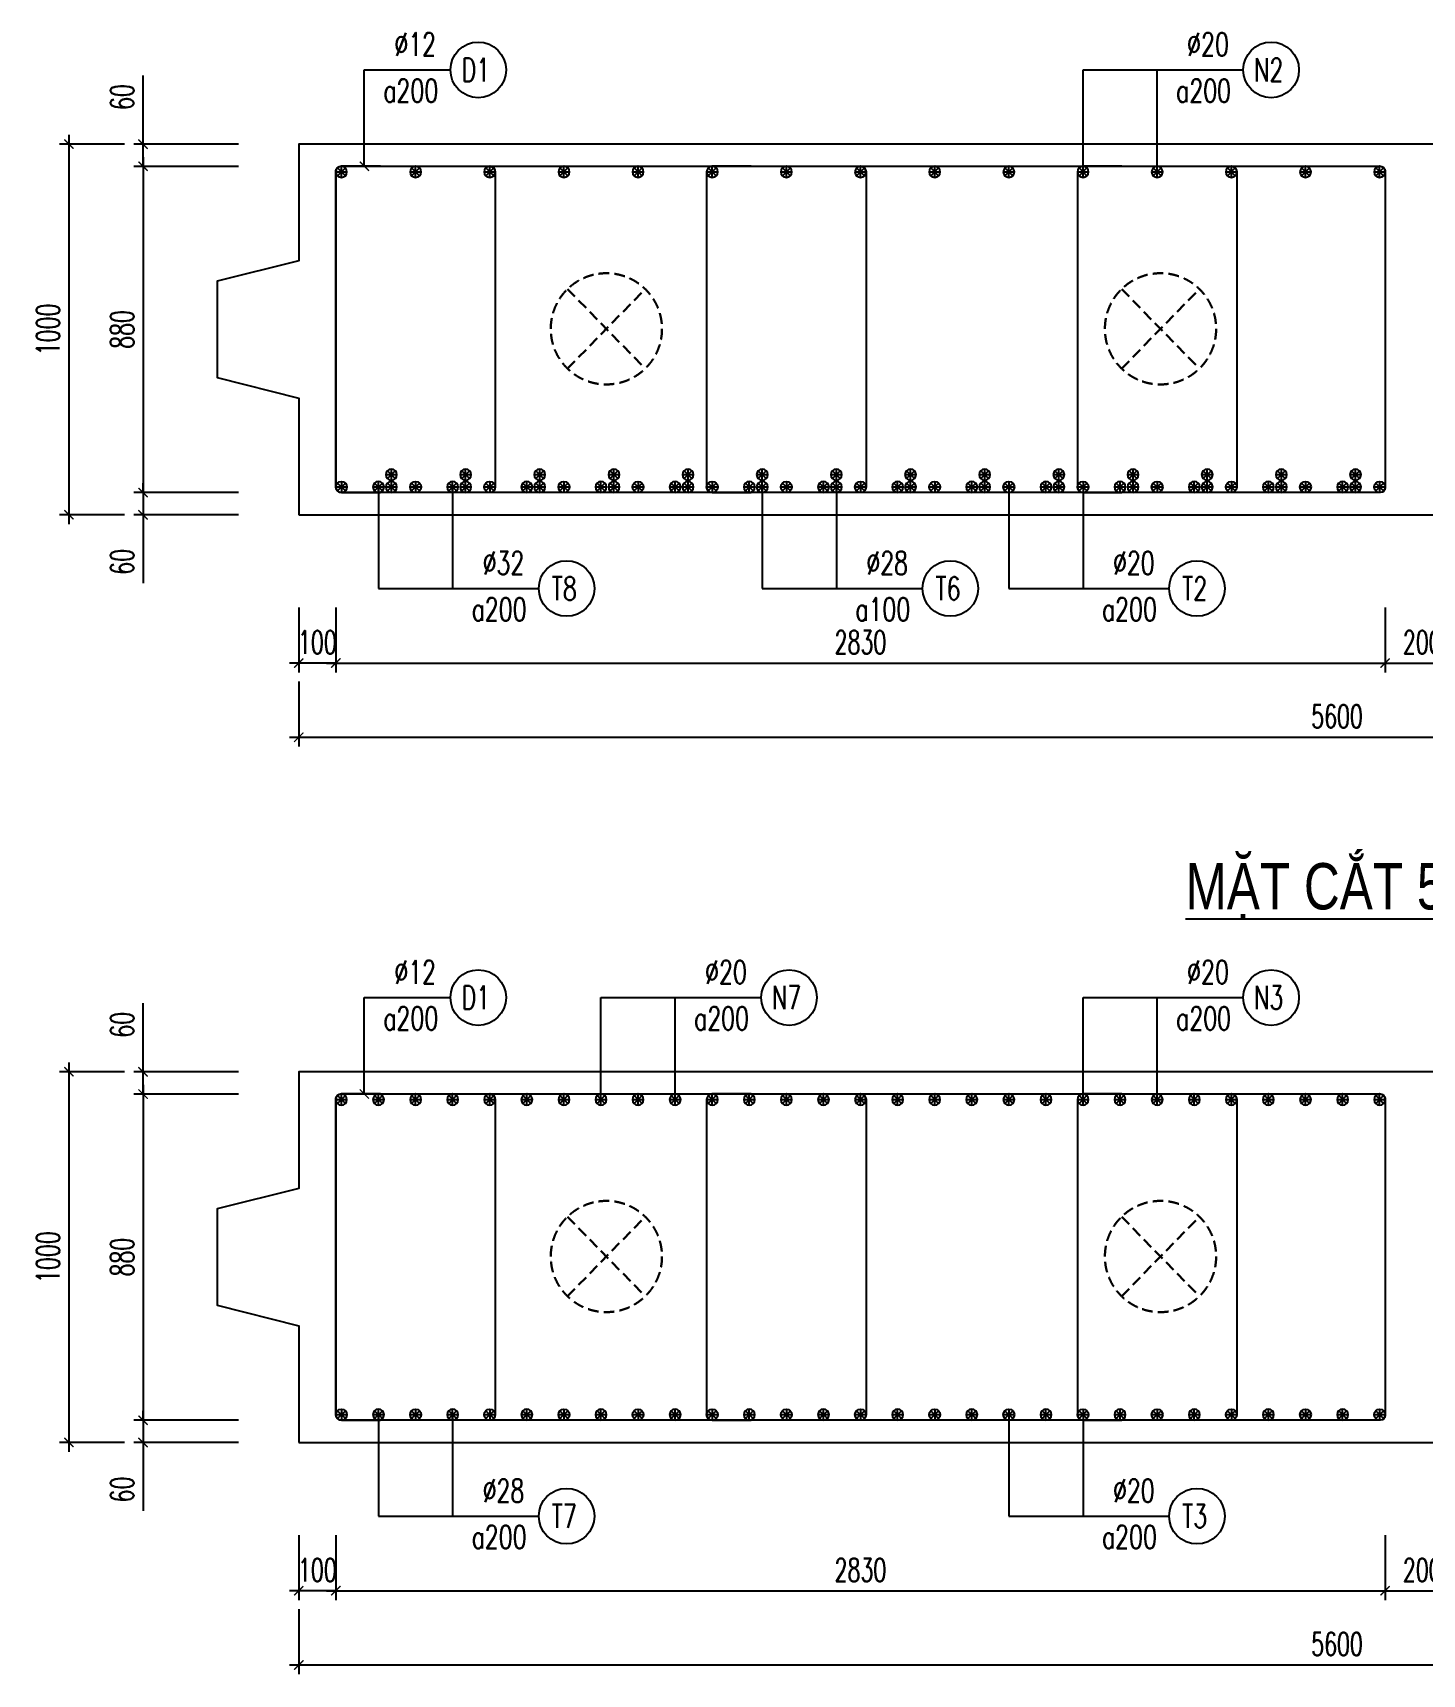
# Model space of a CAD drawing. Header units: millimetres. Extents: x -143483 to 1166745, y -1448440 to -1202244.
# Drawn here: x -20185 to -5197, y -1264091 to -1246380 of the extents above; entities that cross this region are included whole.
import ezdxf
from ezdxf.enums import TextEntityAlignment as Align

# ---------------------------------------------------------------- set-up
doc = ezdxf.new("R2010")
doc.units = ezdxf.units.MM
doc.header["$LTSCALE"] = 30
doc.header["$PDMODE"] = 3
doc.linetypes.add('DASHED', pattern=[19.05, 12.7, -6.35])
doc.layers.get('0').update_dxf_attribs({"lineweight": 9})
doc.layers.get('Defpoints').update_dxf_attribs({"lineweight": 9})
for name, color, linetype in [('ccu11-Cotthep', 9, 'Continuous'), ('ccu11-Dim', 8, 'Continuous'), ('ccu11-Text', 31, 'Continuous'), ('ccu11-Thay', 7, 'Continuous'), ('ccu11-Thep', 4, 'Continuous'), ('ccu11-Thep doc', 4, 'Continuous'), ('ccu11-Thepdai', 6, 'Continuous')]:
    doc.layers.add(name, color=color, linetype=linetype)
doc.layers.add('ccu11-Khuat', color=9, linetype='DASHED', lineweight=30)
doc.layers.add('Vicom_thep doc', color=1, linetype='Continuous', lineweight=35)
doc.styles.add('ccu11-dim', font='vnsimli.shx', dxfattribs={"width": 0.65, "bigfont": 'bigfont.shx'})
doc.styles.add('ccu11-VnAvH-B', font='VHAVANB.TTF')
doc.styles.add('ccu11-vnsimple', font='vnsimple.shx', dxfattribs={"bigfont": 'bigfont.shx'})
doc.styles.add('ccu11_simli', font='vnsimli.shx', dxfattribs={"width": 0.8})
doc.dimstyles.new('ccu11-100', dxfattribs={"dimscale": 100, "dimtxt": 2.5, "dimasz": 1, "dimexe": 1, "dimexo": 2, "dimgap": 1, "dimtad": 1, "dimdec": 0, "dimdsep": 46, "dimtxsty": 'ccu11-dim', "dimblk": 'ARCHTICK', "dimcen": -1, "dimdle": 1, "dimclrd": 256, "dimclre": 256, "dimclrt": 3, "dimadec": 0, "dimazin": 2, "dimtfac": 0.1, "dimtdec": 0, "dimtmove": 0, "dimatfit": 1, "dimldrblk": 'ARCHTICK', "dimfxl": 0, "dimtvp": 0.833333, "dimtolj": 1, "dimtzin": 12, "dimarcsym": 0})
doc.dimstyles.new('ccu11-100x4', dxfattribs={"dimscale": 100, "dimtxt": 2.5, "dimasz": 1, "dimexe": 1, "dimexo": 2, "dimgap": 1, "dimtad": 1, "dimdec": 0, "dimlfac": 0.25, "dimdsep": 46, "dimtxsty": 'ccu11-dim', "dimblk": 'ARCHTICK', "dimcen": -1, "dimdle": 1, "dimclrd": 256, "dimclre": 256, "dimclrt": 3, "dimadec": 0, "dimazin": 2, "dimtfac": 0.1, "dimtdec": 0, "dimtmove": 0, "dimatfit": 1, "dimldrblk": 'ARCHTICK', "dimfxl": 0, "dimtvp": 0.833333, "dimtolj": 1, "dimtzin": 12, "dimarcsym": 0})

# ---------------------------------------------------------------- blocks, each defined once
blk = doc.blocks.new('MCT')
at = {"ltscale": 0.005}
for p, q in [((-0.49, 0), (0.49, 0)), ((0.35, -0.35), (-0.35, 0.35)), ((-0.35, -0.35), (0.35, 0.35)), ((0, -0.49), (0, 0.49))]:
    blk.add_line(p, q, dxfattribs=at)
blk.add_circle((0, 0), 0.492, dxfattribs=at)
blk = doc.blocks.new('*U127')
at = {"layer": 'ccu11-Thep doc', "xscale": -121.9200000001001, "yscale": 121.9200000001001, "zscale": 121.92, "rotation": 270}
blk.add_blockref('MCT', (0, 0), dxfattribs=at)
blk = doc.blocks.new('*U128')
at = {"layer": 'ccu11-Thep doc', "color": 0, "linetype": 'ByBlock', "lineweight": -2, "transparency": 16777216}
for p in [(0, 0), (800, 0), (1600, 0), (2400, 0), (3200, 0), (4000, 0), (4800, 0), (5600, 0), (6400, 0), (7200, 0), (8000, 0), (8800, 0), (9600, 0), (10400, 0), (11200, 0)]:
    blk.add_blockref('*U127', p, dxfattribs=at)
blk = doc.blocks.new('*U129')
at = {"layer": 'ccu11-Thep doc', "xscale": -121.9200000001001, "yscale": 121.9200000001001, "zscale": 121.92, "rotation": 270}
blk.add_blockref('MCT', (0, 0), dxfattribs=at)
blk = doc.blocks.new('*U130')
at = {"layer": 'ccu11-Thep doc', "color": 0, "linetype": 'ByBlock', "lineweight": -2, "transparency": 16777216}
for p in [(0, 0), (800, 0), (1600, 0), (2400, 0), (3200, 0), (4000, 0), (4800, 0), (5600, 0), (6400, 0), (7200, 0), (8000, 0), (8800, 0), (9600, 0), (10400, 0), (11200, 0)]:
    blk.add_blockref('*U129', p, dxfattribs=at)
blk = doc.blocks.new('_ARCHTICK')
at = {"color": 0, "linetype": 'ByBlock', "const_width": 0.15}
blk.add_lwpolyline([(-0.5, -0.5), (0.5, 0.5)], dxfattribs=at)
blk = doc.blocks.new('*D139')
at = {"layer": 'ccu11-Dim', "linetype": 'ByBlock', "lineweight": -2, "ltscale": 30, "transparency": 16777216}
for p, q in [((-18996, -1247581), (-18996, -1246841)), ((-17967, -1247581), (-19096, -1247581)), ((-18996, -1247821), (-18996, -1247581)), ((-17967, -1247821), (-19096, -1247821)), ((-18996, -1247821), (-18996, -1247921))]:
    blk.add_line(p, q, dxfattribs=at)
at = {"layer": 'Defpoints', "color": 0, "linetype": 'ByBlock', "ltscale": 30, "transparency": 16777216}
for p in [(-17767, -1247581), (-18996, -1247821), (-17767, -1247821)]:
    blk.add_point(p, dxfattribs=at)
at = {"layer": 'ccu11-Dim', "linetype": 'ByBlock', "lineweight": -2, "ltscale": 30, "transparency": 16777216, "xscale": 100, "yscale": 100, "zscale": 100}
for p, rotation in [((-18996, -1247581), 270), ((-18996, -1247821), 90)]:
    blk.add_blockref('_ARCHTICK', p, dxfattribs=dict(at, rotation=rotation))
at = {"layer": 'ccu11-Dim', "color": 3, "linetype": 'ByBlock', "ltscale": 30, "transparency": 16777216, "insert": (-19221, -1247073), "char_height": 250, "attachment_point": 5, "rotation": 90, "style": 'ccu11-dim'}
blk.add_mtext('\\A1;60', dxfattribs=at)
blk = doc.blocks.new('*D140')
at = {"layer": 'ccu11-Dim', "linetype": 'ByBlock', "lineweight": -2, "ltscale": 30, "transparency": 16777216}
for p, q in [((-17967, -1247821), (-19096, -1247821)), ((-18996, -1247721), (-18996, -1251441)), ((-17967, -1251341), (-19096, -1251341))]:
    blk.add_line(p, q, dxfattribs=at)
at = {"layer": 'Defpoints', "color": 0, "linetype": 'ByBlock', "ltscale": 30, "transparency": 16777216}
for p in [(-17767, -1247821), (-18996, -1251341), (-17767, -1251341)]:
    blk.add_point(p, dxfattribs=at)
at = {"layer": 'ccu11-Dim', "linetype": 'ByBlock', "lineweight": -2, "ltscale": 30, "transparency": 16777216, "xscale": 100, "yscale": 100, "zscale": 100}
for p, rotation in [((-18996, -1247821), 90), ((-18996, -1251341), 270)]:
    blk.add_blockref('_ARCHTICK', p, dxfattribs=dict(at, rotation=rotation))
at = {"layer": 'ccu11-Dim', "color": 3, "linetype": 'ByBlock', "ltscale": 30, "transparency": 16777216, "insert": (-19221, -1249581), "char_height": 250, "attachment_point": 5, "rotation": 90, "style": 'ccu11-dim'}
blk.add_mtext('\\A1;880', dxfattribs=at)
blk = doc.blocks.new('*D141')
at = {"layer": 'ccu11-Dim', "linetype": 'ByBlock', "lineweight": -2, "ltscale": 30, "transparency": 16777216}
for p, q in [((-18996, -1251341), (-18996, -1251241)), ((-17967, -1251341), (-19096, -1251341)), ((-18996, -1251341), (-18996, -1251581)), ((-17967, -1251581), (-19096, -1251581)), ((-18996, -1251581), (-18996, -1252320))]:
    blk.add_line(p, q, dxfattribs=at)
at = {"layer": 'Defpoints', "color": 0, "linetype": 'ByBlock', "ltscale": 30, "transparency": 16777216}
for p in [(-18996, -1251341), (-17767, -1251341), (-17767, -1251581)]:
    blk.add_point(p, dxfattribs=at)
at = {"layer": 'ccu11-Dim', "linetype": 'ByBlock', "lineweight": -2, "ltscale": 30, "transparency": 16777216, "xscale": 100, "yscale": 100, "zscale": 100}
for p, rotation in [((-18996, -1251341), 270), ((-18996, -1251581), 90)]:
    blk.add_blockref('_ARCHTICK', p, dxfattribs=dict(at, rotation=rotation))
at = {"layer": 'ccu11-Dim', "color": 3, "linetype": 'ByBlock', "ltscale": 30, "transparency": 16777216, "insert": (-19221, -1252089), "char_height": 250, "attachment_point": 5, "rotation": 90, "style": 'ccu11-dim'}
blk.add_mtext('\\A1;60', dxfattribs=at)
blk = doc.blocks.new('*D142')
at = {"layer": 'ccu11-Dim', "linetype": 'ByBlock', "lineweight": -2, "ltscale": 30, "transparency": 16777216}
for p, q in [((-19796, -1247481), (-19796, -1251681)), ((-19196, -1247581), (-19896, -1247581)), ((-19196, -1251581), (-19896, -1251581))]:
    blk.add_line(p, q, dxfattribs=at)
at = {"layer": 'Defpoints', "color": 0, "linetype": 'ByBlock', "ltscale": 30, "transparency": 16777216}
for p in [(-18996, -1247581), (-19796, -1251581), (-18996, -1251581)]:
    blk.add_point(p, dxfattribs=at)
at = {"layer": 'ccu11-Dim', "linetype": 'ByBlock', "lineweight": -2, "ltscale": 30, "transparency": 16777216, "xscale": 100, "yscale": 100, "zscale": 100}
for p, rotation in [((-19796, -1247581), 90), ((-19796, -1251581), 270)]:
    blk.add_blockref('_ARCHTICK', p, dxfattribs=dict(at, rotation=rotation))
at = {"layer": 'ccu11-Dim', "color": 3, "linetype": 'ByBlock', "ltscale": 30, "transparency": 16777216, "insert": (-20021, -1249581), "char_height": 250, "attachment_point": 5, "rotation": 90, "style": 'ccu11-dim'}
blk.add_mtext('\\A1;1000', dxfattribs=at)
blk = doc.blocks.new('*D144')
at = {"layer": 'ccu11-Dim', "linetype": 'ByBlock', "lineweight": -2, "ltscale": 30, "transparency": 16777216}
for p, q in [((-17316, -1253381), (-17316, -1254081)), ((5084, -1253381), (5084, -1254081)), ((-17416, -1253981), (5184, -1253981))]:
    blk.add_line(p, q, dxfattribs=at)
at = {"layer": 'Defpoints', "color": 0, "linetype": 'ByBlock', "ltscale": 30, "transparency": 16777216}
for p in [(-17316, -1253181), (5084, -1253181), (5084, -1253981)]:
    blk.add_point(p, dxfattribs=at)
at = {"layer": 'ccu11-Dim', "linetype": 'ByBlock', "lineweight": -2, "ltscale": 30, "transparency": 16777216, "xscale": 100, "yscale": 100, "zscale": 100, "rotation": 180}
blk.add_blockref('_ARCHTICK', (-17316, -1253981), dxfattribs=at)
at = {"layer": 'ccu11-Dim', "linetype": 'ByBlock', "lineweight": -2, "ltscale": 30, "transparency": 16777216, "xscale": 100, "yscale": 100, "zscale": 100}
blk.add_blockref('_ARCHTICK', (5084, -1253981), dxfattribs=at)
at = {"layer": 'ccu11-Dim', "color": 3, "linetype": 'ByBlock', "ltscale": 30, "transparency": 16777216, "insert": (-6116, -1253756), "char_height": 250, "attachment_point": 5, "style": 'ccu11-dim'}
blk.add_mtext('\\A1;5600', dxfattribs=at)
blk = doc.blocks.new('*D146')
at = {"layer": 'ccu11-Dim', "linetype": 'ByBlock', "lineweight": -2, "ltscale": 30, "transparency": 16777216}
for p, q in [((-5597, -1252581), (-5597, -1253281)), ((-4797, -1252581), (-4797, -1253281)), ((-5697, -1253181), (-4697, -1253181))]:
    blk.add_line(p, q, dxfattribs=at)
at = {"layer": 'Defpoints', "color": 0, "linetype": 'ByBlock', "ltscale": 30, "transparency": 16777216}
for p in [(-5597, -1252381), (-4797, -1252381), (-4797, -1253181)]:
    blk.add_point(p, dxfattribs=at)
at = {"layer": 'ccu11-Dim', "linetype": 'ByBlock', "lineweight": -2, "ltscale": 30, "transparency": 16777216, "xscale": 100, "yscale": 100, "zscale": 100, "rotation": 180}
blk.add_blockref('_ARCHTICK', (-5597, -1253181), dxfattribs=at)
at = {"layer": 'ccu11-Dim', "linetype": 'ByBlock', "lineweight": -2, "ltscale": 30, "transparency": 16777216, "xscale": 100, "yscale": 100, "zscale": 100}
blk.add_blockref('_ARCHTICK', (-4797, -1253181), dxfattribs=at)
at = {"layer": 'ccu11-Dim', "color": 3, "linetype": 'ByBlock', "ltscale": 30, "transparency": 16777216, "insert": (-5197, -1252956), "char_height": 250, "attachment_point": 5, "style": 'ccu11-dim'}
blk.add_mtext('\\A1;200', dxfattribs=at)
blk = doc.blocks.new('*D148')
at = {"layer": 'ccu11-Dim', "linetype": 'ByBlock', "lineweight": -2, "ltscale": 30, "transparency": 16777216}
for p, q in [((-16916, -1252581), (-16916, -1253281)), ((-5597, -1252581), (-5597, -1253281)), ((-17016, -1253181), (-5497, -1253181))]:
    blk.add_line(p, q, dxfattribs=at)
at = {"layer": 'Defpoints', "color": 0, "linetype": 'ByBlock', "ltscale": 30, "transparency": 16777216}
for p in [(-16916, -1252381), (-5597, -1252381), (-5597, -1253181)]:
    blk.add_point(p, dxfattribs=at)
at = {"layer": 'ccu11-Dim', "linetype": 'ByBlock', "lineweight": -2, "ltscale": 30, "transparency": 16777216, "xscale": 100, "yscale": 100, "zscale": 100, "rotation": 180}
blk.add_blockref('_ARCHTICK', (-16916, -1253181), dxfattribs=at)
at = {"layer": 'ccu11-Dim', "linetype": 'ByBlock', "lineweight": -2, "ltscale": 30, "transparency": 16777216, "xscale": 100, "yscale": 100, "zscale": 100}
blk.add_blockref('_ARCHTICK', (-5597, -1253181), dxfattribs=at)
at = {"layer": 'ccu11-Dim', "color": 3, "linetype": 'ByBlock', "ltscale": 30, "transparency": 16777216, "insert": (-11257, -1252956), "char_height": 250, "attachment_point": 5, "style": 'ccu11-dim'}
blk.add_mtext('\\A1;2830', dxfattribs=at)
blk = doc.blocks.new('*D149')
at = {"layer": 'ccu11-Dim', "linetype": 'ByBlock', "lineweight": -2, "ltscale": 30, "transparency": 16777216}
for p, q in [((-17316, -1252581), (-17316, -1253281)), ((-16916, -1252581), (-16916, -1253281)), ((-17316, -1253181), (-17416, -1253181)), ((-16916, -1253181), (-17316, -1253181)), ((-16916, -1253181), (-16816, -1253181))]:
    blk.add_line(p, q, dxfattribs=at)
at = {"layer": 'Defpoints', "color": 0, "linetype": 'ByBlock', "ltscale": 30, "transparency": 16777216}
for p in [(-17316, -1252381), (-16916, -1252381), (-17316, -1253181)]:
    blk.add_point(p, dxfattribs=at)
at = {"layer": 'ccu11-Dim', "linetype": 'ByBlock', "lineweight": -2, "ltscale": 30, "transparency": 16777216, "xscale": 100, "yscale": 100, "zscale": 100}
blk.add_blockref('_ARCHTICK', (-17316, -1253181), dxfattribs=at)
at = {"layer": 'ccu11-Dim', "linetype": 'ByBlock', "lineweight": -2, "ltscale": 30, "transparency": 16777216, "xscale": 100, "yscale": 100, "zscale": 100, "rotation": 180}
blk.add_blockref('_ARCHTICK', (-16916, -1253181), dxfattribs=at)
at = {"layer": 'ccu11-Dim', "color": 3, "linetype": 'ByBlock', "ltscale": 30, "transparency": 16777216, "insert": (-17116, -1252956), "char_height": 250, "attachment_point": 5, "style": 'ccu11-dim'}
blk.add_mtext('\\A1;100', dxfattribs=at)
blk = doc.blocks.new('SHD')
at = {"layer": 'ccu11-Cotthep'}
blk.add_circle((300, 0), 300, dxfattribs=at)
at = {"layer": 'ccu11-Cotthep', "color": 31, "style": 'ccu11_simli', "width": 0.8}
blk.add_attdef('DK', text='', height=250, dxfattribs=at).set_placement((-101, 65), align=Align.BOTTOM_RIGHT)
blk.add_attdef('KH', text='', height=250, dxfattribs=at).set_placement((300, 0), align=Align.MIDDLE)
blk.add_attdef('KC', text='', height=250, dxfattribs=at).set_placement((-101, -142), align=Align.TOP_RIGHT)
blk = doc.blocks.new('ccu11_block_thep')
at = {"layer": 'ccu11-Thep', "color": 3}
for p, q in [((-0.4, 0), (0.4, 0)), ((-0.28, 0.28), (0.28, -0.28)), ((0.28, 0.28), (-0.28, -0.28)), ((0, 0.4), (0, -0.4))]:
    blk.add_line(p, q, dxfattribs=at)
at = {"layer": 'ccu11-Thep', "color": 1, "const_width": 0.0667}
blk.add_lwpolyline([(-0.4, 0, 1), (0.4, 0, 1), (-0.4, 0, 1)], format="xyb", dxfattribs=at)
at = {"layer": 'ccu11-Thep', "color": 1}
blk.add_circle((0, 0), 0.4, dxfattribs=at)
blk = doc.blocks.new('*U135')
at = {"layer": 'Vicom_thep doc', "xscale": -150, "yscale": 150, "zscale": 150, "rotation": 180}
blk.add_blockref('ccu11_block_thep', (0, 0), dxfattribs=at)
blk = doc.blocks.new('*U136')
at = {"layer": 'ccu11-Thep doc', "color": 0, "linetype": 'ByBlock', "lineweight": -2, "transparency": 16777216}
for p in [(0, 0), (800, 0), (1600, 0), (2400, 0), (3200, 0), (4000, 0), (4800, 0), (5600, 0), (6400, 0), (7200, 0), (8000, 0), (8800, 0), (9600, 0), (10400, 0)]:
    blk.add_blockref('*U135', p, dxfattribs=at)
blk = doc.blocks.new('*U154')
at = {"layer": 'Vicom_thep doc', "xscale": -150, "yscale": 150, "zscale": 150, "rotation": 180}
blk.add_blockref('ccu11_block_thep', (0, 0), dxfattribs=at)
blk = doc.blocks.new('*U155')
at = {"layer": 'ccu11-Thep doc', "color": 0, "linetype": 'ByBlock', "lineweight": -2, "transparency": 16777216}
for p in [(0, 0), (800, 0), (1600, 0), (2400, 0), (3200, 0), (4000, 0), (4800, 0), (5600, 0), (6400, 0), (7200, 0), (8000, 0), (8800, 0), (9600, 0), (10400, 0)]:
    blk.add_blockref('*U154', p, dxfattribs=at)
blk = doc.blocks.new('*U158')
at = {"layer": 'ccu11-Thep doc', "xscale": -121.9200000001001, "yscale": 121.9200000001001, "zscale": 121.92, "rotation": 270}
blk.add_blockref('MCT', (0, 0), dxfattribs=at)
blk = doc.blocks.new('*U159')
at = {"layer": 'ccu11-Thep doc', "color": 0, "linetype": 'ByBlock', "lineweight": -2, "transparency": 16777216}
for p in [(0, 0), (800, 0), (1600, 0), (2400, 0), (3200, 0), (4000, 0), (4800, 0), (5600, 0), (6400, 0), (7200, 0), (8000, 0), (8800, 0), (9600, 0), (10400, 0), (11200, 0)]:
    blk.add_blockref('*U158', p, dxfattribs=at)
blk = doc.blocks.new('*U160')
at = {"layer": 'ccu11-Thep doc', "xscale": -121.9200000001001, "yscale": 121.9200000001001, "zscale": 121.92, "rotation": 270}
blk.add_blockref('MCT', (0, 0), dxfattribs=at)
blk = doc.blocks.new('*U161')
at = {"layer": 'ccu11-Thep doc', "color": 0, "linetype": 'ByBlock', "lineweight": -2, "transparency": 16777216}
for p in [(0, 0), (800, 0), (1600, 0), (2400, 0), (3200, 0), (4000, 0), (4800, 0), (5600, 0), (6400, 0), (7200, 0), (8000, 0), (8800, 0), (9600, 0), (10400, 0), (11200, 0)]:
    blk.add_blockref('*U160', p, dxfattribs=at)
blk = doc.blocks.new('*D170')
at = {"layer": 'ccu11-Dim', "linetype": 'ByBlock', "lineweight": -2, "ltscale": 30, "transparency": 16777216}
for p, q in [((-18996, -1257591), (-18996, -1256851)), ((-17967, -1257591), (-19096, -1257591)), ((-18996, -1257831), (-18996, -1257591)), ((-17967, -1257831), (-19096, -1257831)), ((-18996, -1257831), (-18996, -1257931))]:
    blk.add_line(p, q, dxfattribs=at)
at = {"layer": 'Defpoints', "color": 0, "linetype": 'ByBlock', "ltscale": 30, "transparency": 16777216}
for p in [(-17767, -1257591), (-18996, -1257831), (-17767, -1257831)]:
    blk.add_point(p, dxfattribs=at)
at = {"layer": 'ccu11-Dim', "linetype": 'ByBlock', "lineweight": -2, "ltscale": 30, "transparency": 16777216, "xscale": 100, "yscale": 100, "zscale": 100}
for p, rotation in [((-18996, -1257591), 270), ((-18996, -1257831), 90)]:
    blk.add_blockref('_ARCHTICK', p, dxfattribs=dict(at, rotation=rotation))
at = {"layer": 'ccu11-Dim', "color": 3, "linetype": 'ByBlock', "ltscale": 30, "transparency": 16777216, "insert": (-19221, -1257083), "char_height": 250, "attachment_point": 5, "rotation": 90, "style": 'ccu11-dim'}
blk.add_mtext('\\A1;60', dxfattribs=at)
blk = doc.blocks.new('*D171')
at = {"layer": 'ccu11-Dim', "linetype": 'ByBlock', "lineweight": -2, "ltscale": 30, "transparency": 16777216}
for p, q in [((-18996, -1257731), (-18996, -1261451)), ((-17967, -1257831), (-19096, -1257831)), ((-17967, -1261351), (-19096, -1261351))]:
    blk.add_line(p, q, dxfattribs=at)
at = {"layer": 'Defpoints', "color": 0, "linetype": 'ByBlock', "ltscale": 30, "transparency": 16777216}
for p in [(-17767, -1257831), (-18996, -1261351), (-17767, -1261351)]:
    blk.add_point(p, dxfattribs=at)
at = {"layer": 'ccu11-Dim', "linetype": 'ByBlock', "lineweight": -2, "ltscale": 30, "transparency": 16777216, "xscale": 100, "yscale": 100, "zscale": 100}
for p, rotation in [((-18996, -1257831), 90), ((-18996, -1261351), 270)]:
    blk.add_blockref('_ARCHTICK', p, dxfattribs=dict(at, rotation=rotation))
at = {"layer": 'ccu11-Dim', "color": 3, "linetype": 'ByBlock', "ltscale": 30, "transparency": 16777216, "insert": (-19221, -1259591), "char_height": 250, "attachment_point": 5, "rotation": 90, "style": 'ccu11-dim'}
blk.add_mtext('\\A1;880', dxfattribs=at)
blk = doc.blocks.new('*D172')
at = {"layer": 'ccu11-Dim', "linetype": 'ByBlock', "lineweight": -2, "ltscale": 30, "transparency": 16777216}
for p, q in [((-17967, -1261351), (-19096, -1261351)), ((-18996, -1261351), (-18996, -1261251)), ((-18996, -1261351), (-18996, -1261591)), ((-17967, -1261591), (-19096, -1261591)), ((-18996, -1261591), (-18996, -1262330))]:
    blk.add_line(p, q, dxfattribs=at)
at = {"layer": 'Defpoints', "color": 0, "linetype": 'ByBlock', "ltscale": 30, "transparency": 16777216}
for p in [(-18996, -1261351), (-17767, -1261351), (-17767, -1261591)]:
    blk.add_point(p, dxfattribs=at)
at = {"layer": 'ccu11-Dim', "linetype": 'ByBlock', "lineweight": -2, "ltscale": 30, "transparency": 16777216, "xscale": 100, "yscale": 100, "zscale": 100}
for p, rotation in [((-18996, -1261351), 270), ((-18996, -1261591), 90)]:
    blk.add_blockref('_ARCHTICK', p, dxfattribs=dict(at, rotation=rotation))
at = {"layer": 'ccu11-Dim', "color": 3, "linetype": 'ByBlock', "ltscale": 30, "transparency": 16777216, "insert": (-19221, -1262098), "char_height": 250, "attachment_point": 5, "rotation": 90, "style": 'ccu11-dim'}
blk.add_mtext('\\A1;60', dxfattribs=at)
blk = doc.blocks.new('*D173')
at = {"layer": 'ccu11-Dim', "linetype": 'ByBlock', "lineweight": -2, "ltscale": 30, "transparency": 16777216}
for p, q in [((-19196, -1257591), (-19896, -1257591)), ((-19796, -1257491), (-19796, -1261691)), ((-19196, -1261591), (-19896, -1261591))]:
    blk.add_line(p, q, dxfattribs=at)
at = {"layer": 'Defpoints', "color": 0, "linetype": 'ByBlock', "ltscale": 30, "transparency": 16777216}
for p in [(-18996, -1257591), (-19796, -1261591), (-18996, -1261591)]:
    blk.add_point(p, dxfattribs=at)
at = {"layer": 'ccu11-Dim', "linetype": 'ByBlock', "lineweight": -2, "ltscale": 30, "transparency": 16777216, "xscale": 100, "yscale": 100, "zscale": 100}
for p, rotation in [((-19796, -1257591), 90), ((-19796, -1261591), 270)]:
    blk.add_blockref('_ARCHTICK', p, dxfattribs=dict(at, rotation=rotation))
at = {"layer": 'ccu11-Dim', "color": 3, "linetype": 'ByBlock', "ltscale": 30, "transparency": 16777216, "insert": (-20021, -1259591), "char_height": 250, "attachment_point": 5, "rotation": 90, "style": 'ccu11-dim'}
blk.add_mtext('\\A1;1000', dxfattribs=at)
blk = doc.blocks.new('*D175')
at = {"layer": 'ccu11-Dim', "linetype": 'ByBlock', "lineweight": -2, "ltscale": 30, "transparency": 16777216}
for p, q in [((-17316, -1263391), (-17316, -1264091)), ((5084, -1263391), (5084, -1264091)), ((-17416, -1263991), (5184, -1263991))]:
    blk.add_line(p, q, dxfattribs=at)
at = {"layer": 'Defpoints', "color": 0, "linetype": 'ByBlock', "ltscale": 30, "transparency": 16777216}
for p in [(-17316, -1263191), (5084, -1263191), (5084, -1263991)]:
    blk.add_point(p, dxfattribs=at)
at = {"layer": 'ccu11-Dim', "linetype": 'ByBlock', "lineweight": -2, "ltscale": 30, "transparency": 16777216, "xscale": 100, "yscale": 100, "zscale": 100, "rotation": 180}
blk.add_blockref('_ARCHTICK', (-17316, -1263991), dxfattribs=at)
at = {"layer": 'ccu11-Dim', "linetype": 'ByBlock', "lineweight": -2, "ltscale": 30, "transparency": 16777216, "xscale": 100, "yscale": 100, "zscale": 100}
blk.add_blockref('_ARCHTICK', (5084, -1263991), dxfattribs=at)
at = {"layer": 'ccu11-Dim', "color": 3, "linetype": 'ByBlock', "ltscale": 30, "transparency": 16777216, "insert": (-6116, -1263766), "char_height": 250, "attachment_point": 5, "style": 'ccu11-dim'}
blk.add_mtext('\\A1;5600', dxfattribs=at)
blk = doc.blocks.new('*D177')
at = {"layer": 'ccu11-Dim', "linetype": 'ByBlock', "lineweight": -2, "ltscale": 30, "transparency": 16777216}
for p, q in [((-5597, -1262591), (-5597, -1263291)), ((-4797, -1262591), (-4797, -1263291)), ((-5697, -1263191), (-4697, -1263191))]:
    blk.add_line(p, q, dxfattribs=at)
at = {"layer": 'Defpoints', "color": 0, "linetype": 'ByBlock', "ltscale": 30, "transparency": 16777216}
for p in [(-5597, -1262391), (-4797, -1262391), (-4797, -1263191)]:
    blk.add_point(p, dxfattribs=at)
at = {"layer": 'ccu11-Dim', "linetype": 'ByBlock', "lineweight": -2, "ltscale": 30, "transparency": 16777216, "xscale": 100, "yscale": 100, "zscale": 100, "rotation": 180}
blk.add_blockref('_ARCHTICK', (-5597, -1263191), dxfattribs=at)
at = {"layer": 'ccu11-Dim', "linetype": 'ByBlock', "lineweight": -2, "ltscale": 30, "transparency": 16777216, "xscale": 100, "yscale": 100, "zscale": 100}
blk.add_blockref('_ARCHTICK', (-4797, -1263191), dxfattribs=at)
at = {"layer": 'ccu11-Dim', "color": 3, "linetype": 'ByBlock', "ltscale": 30, "transparency": 16777216, "insert": (-5197, -1262966), "char_height": 250, "attachment_point": 5, "style": 'ccu11-dim'}
blk.add_mtext('\\A1;200', dxfattribs=at)
blk = doc.blocks.new('*D179')
at = {"layer": 'ccu11-Dim', "linetype": 'ByBlock', "lineweight": -2, "ltscale": 30, "transparency": 16777216}
for p, q in [((-16916, -1262591), (-16916, -1263291)), ((-5597, -1262591), (-5597, -1263291)), ((-17016, -1263191), (-5497, -1263191))]:
    blk.add_line(p, q, dxfattribs=at)
at = {"layer": 'Defpoints', "color": 0, "linetype": 'ByBlock', "ltscale": 30, "transparency": 16777216}
for p in [(-16916, -1262391), (-5597, -1262391), (-5597, -1263191)]:
    blk.add_point(p, dxfattribs=at)
at = {"layer": 'ccu11-Dim', "linetype": 'ByBlock', "lineweight": -2, "ltscale": 30, "transparency": 16777216, "xscale": 100, "yscale": 100, "zscale": 100, "rotation": 180}
blk.add_blockref('_ARCHTICK', (-16916, -1263191), dxfattribs=at)
at = {"layer": 'ccu11-Dim', "linetype": 'ByBlock', "lineweight": -2, "ltscale": 30, "transparency": 16777216, "xscale": 100, "yscale": 100, "zscale": 100}
blk.add_blockref('_ARCHTICK', (-5597, -1263191), dxfattribs=at)
at = {"layer": 'ccu11-Dim', "color": 3, "linetype": 'ByBlock', "ltscale": 30, "transparency": 16777216, "insert": (-11257, -1262966), "char_height": 250, "attachment_point": 5, "style": 'ccu11-dim'}
blk.add_mtext('\\A1;2830', dxfattribs=at)
blk = doc.blocks.new('*D180')
at = {"layer": 'ccu11-Dim', "linetype": 'ByBlock', "lineweight": -2, "ltscale": 30, "transparency": 16777216}
for p, q in [((-17316, -1262591), (-17316, -1263291)), ((-16916, -1262591), (-16916, -1263291)), ((-17316, -1263191), (-17416, -1263191)), ((-16916, -1263191), (-17316, -1263191)), ((-16916, -1263191), (-16816, -1263191))]:
    blk.add_line(p, q, dxfattribs=at)
at = {"layer": 'Defpoints', "color": 0, "linetype": 'ByBlock', "ltscale": 30, "transparency": 16777216}
for p in [(-17316, -1262391), (-16916, -1262391), (-17316, -1263191)]:
    blk.add_point(p, dxfattribs=at)
at = {"layer": 'ccu11-Dim', "linetype": 'ByBlock', "lineweight": -2, "ltscale": 30, "transparency": 16777216, "xscale": 100, "yscale": 100, "zscale": 100}
blk.add_blockref('_ARCHTICK', (-17316, -1263191), dxfattribs=at)
at = {"layer": 'ccu11-Dim', "linetype": 'ByBlock', "lineweight": -2, "ltscale": 30, "transparency": 16777216, "xscale": 100, "yscale": 100, "zscale": 100, "rotation": 180}
blk.add_blockref('_ARCHTICK', (-16916, -1263191), dxfattribs=at)
at = {"layer": 'ccu11-Dim', "color": 3, "linetype": 'ByBlock', "ltscale": 30, "transparency": 16777216, "insert": (-17116, -1262966), "char_height": 250, "attachment_point": 5, "style": 'ccu11-dim'}
blk.add_mtext('\\A1;100', dxfattribs=at)
blk = doc.blocks.new('*U166')
at = {"layer": 'Vicom_thep doc', "xscale": -150, "yscale": 150, "zscale": 150, "rotation": 180}
blk.add_blockref('ccu11_block_thep', (0, 0), dxfattribs=at)
blk = doc.blocks.new('*U167')
at = {"layer": 'ccu11-Thep doc', "color": 0, "linetype": 'ByBlock', "lineweight": -2, "transparency": 16777216}
for p in [(0, 0), (800, 0), (1600, 0), (2400, 0), (3200, 0), (4000, 0), (4800, 0), (5600, 0), (6400, 0), (7200, 0), (8000, 0), (8800, 0), (9600, 0), (10400, 0)]:
    blk.add_blockref('*U166', p, dxfattribs=at)
blk = doc.blocks.new('*U185')
at = {"layer": 'Vicom_thep doc', "xscale": -150, "yscale": 150, "zscale": 150, "rotation": 180}
blk.add_blockref('ccu11_block_thep', (0, 0), dxfattribs=at)
blk = doc.blocks.new('*U186')
at = {"layer": 'ccu11-Thep doc', "color": 0, "linetype": 'ByBlock', "lineweight": -2, "transparency": 16777216}
for p in [(0, 0), (800, 0), (1600, 0), (2400, 0), (3200, 0), (4000, 0), (4800, 0), (5600, 0), (6400, 0), (7200, 0), (8000, 0), (8800, 0), (9600, 0), (10400, 0)]:
    blk.add_blockref('*U185', p, dxfattribs=at)
blk = doc.blocks.new('*U294')
at = {"layer": 'Vicom_thep doc', "xscale": -150, "yscale": 150, "zscale": 150, "rotation": 180}
blk.add_blockref('ccu11_block_thep', (0, 0), dxfattribs=at)
blk = doc.blocks.new('*U295')
at = {"layer": 'ccu11-Thep doc', "color": 0, "linetype": 'ByBlock', "lineweight": -2, "transparency": 16777216}
for p in [(0, 0), (800, 0), (1600, 0), (2400, 0), (3200, 0), (4000, 0), (4800, 0), (5600, 0), (6400, 0), (7200, 0), (8000, 0), (8800, 0), (9600, 0), (10400, 0)]:
    blk.add_blockref('*U294', p, dxfattribs=at)

msp = doc.modelspace()

# ---------------------------------------------------------------- linework, layer by layer
at = {"layer": 'ccu11-Khuat', "ltscale": 0.3}
for p, q in [((-14416.9, -1249144.85), (-13578.67, -1250003.55)), ((-14416.9, -1250003.55), (-13578.67, -1249144.85)), ((-8439, -1249144.85), (-7600.76, -1250003.55)), ((-8439, -1250003.55), (-7600.76, -1249144.85)), ((-14416.9, -1259154.79), (-13578.67, -1260013.49)), ((-14416.9, -1260013.49), (-13578.67, -1259154.79)), ((-8439, -1259154.79), (-7600.76, -1260013.49)), ((-8439, -1260013.49), (-7600.76, -1259154.79))]:
    msp.add_line(p, q, dxfattribs=at)
for centre in [(-13997.79, -1249574.2), (-8019.88, -1249574.2), (-13997.79, -1259584.14), (-8019.88, -1259584.14)]:
    msp.add_circle(centre, 600, dxfattribs=at)
at = {"layer": 'ccu11-Thay'}
for points in [[(-17316, -1251580.56), (5084, -1251580.56), (5084, -1250320.56), (4204.24, -1250100.56), (4204.24, -1249060.56), (5084, -1248840.56), (5084, -1247580.56), (-17316, -1247580.56), (-17316, -1248840.56), (-18195.76, -1249060.56), (-18195.76, -1250100.56), (-17316, -1250320.56)], [(-17316, -1261590.5), (5084, -1261590.5), (5084, -1260330.5), (4204.24, -1260110.5), (4204.24, -1259070.5), (5084, -1258850.5), (5084, -1257590.5), (-17316, -1257590.5), (-17316, -1258850.5), (-18195.76, -1259070.5), (-18195.76, -1260110.5), (-17316, -1260330.5)]]:
    msp.add_lwpolyline(points, close=True, dxfattribs=at)
at = {"layer": 'ccu11-Thepdai'}
for points in [[(-16436, -1247820.56), (-16856, -1247820.56, 0.41421356), (-16916, -1247880.56), (-16916, -1251280.56, 0.41421356), (-16856, -1251340.56), (-16436, -1251340.56)], [(-5646, -1251340.56), (-16856, -1251340.56, -0.41421356), (-16916, -1251280.56), (-16916, -1247870.56, -0.41421356), (-16866, -1247820.56), (-5646, -1247820.56, -0.41421356), (-5596, -1247870.56), (-5596, -1251290.56, -0.41421356), (-5646, -1251340.56)], [(-15676, -1247820.56), (-15256, -1247820.56, -0.41421356), (-15196, -1247880.56), (-15196, -1251280.56, -0.41421356), (-15256, -1251340.56), (-15676, -1251340.56)], [(-12436, -1247820.56), (-12856, -1247820.56, 0.41421356), (-12916, -1247880.56), (-12916, -1251280.56, 0.41421356), (-12856, -1251340.56), (-12436, -1251340.56)], [(-11676, -1247820.56), (-11256, -1247820.56, -0.41421356), (-11196, -1247880.56), (-11196, -1251280.56, -0.41421356), (-11256, -1251340.56), (-11676, -1251340.56)], [(-8436, -1247820.56), (-8856, -1247820.56, 0.41421356), (-8916, -1247880.56), (-8916, -1251280.56, 0.41421356), (-8856, -1251340.56), (-8436, -1251340.56)], [(-7676, -1247820.56), (-7256, -1247820.56, -0.41421356), (-7196, -1247880.56), (-7196, -1251280.56, -0.41421356), (-7256, -1251340.56), (-7676, -1251340.56)], [(-16436, -1257830.5), (-16856, -1257830.5, 0.41421356), (-16916, -1257890.5), (-16916, -1261290.5, 0.41421356), (-16856, -1261350.5), (-16436, -1261350.5)], [(-5646, -1261350.5), (-16856, -1261350.5, -0.41421356), (-16916, -1261290.5), (-16916, -1257880.5, -0.41421356), (-16866, -1257830.5), (-5646, -1257830.5, -0.41421356), (-5596, -1257880.5), (-5596, -1261300.5, -0.41421356), (-5646, -1261350.5)], [(-15676, -1257830.5), (-15256, -1257830.5, -0.41421356), (-15196, -1257890.5), (-15196, -1261290.5, -0.41421356), (-15256, -1261350.5), (-15676, -1261350.5)], [(-12436, -1257830.5), (-12856, -1257830.5, 0.41421356), (-12916, -1257890.5), (-12916, -1261290.5, 0.41421356), (-12856, -1261350.5), (-12436, -1261350.5)], [(-11676, -1257830.5), (-11256, -1257830.5, -0.41421356), (-11196, -1257890.5), (-11196, -1261290.5, -0.41421356), (-11256, -1261350.5), (-11676, -1261350.5)], [(-8436, -1257830.5), (-8856, -1257830.5, 0.41421356), (-8916, -1257890.5), (-8916, -1261290.5, 0.41421356), (-8856, -1261350.5), (-8436, -1261350.5)], [(-7676, -1257830.5), (-7256, -1257830.5, -0.41421356), (-7196, -1257890.5), (-7196, -1261290.5, -0.41421356), (-7256, -1261350.5), (-7676, -1261350.5)]]:
    msp.add_lwpolyline(points, format="xyb", dxfattribs=at)

# ---------------------------------------------------------------- block references
at = {"layer": 'ccu11-Cotthep'}
ref = msp.add_blockref('SHD', (-15679.81, -1246780.2), dxfattribs=at)
ref.add_attrib('KH', 'D1', dxfattribs={"color": 31, "height": 250, "style": 'ccu11-vnsimple', "width": 0.7}).set_placement((-15404.81, -1246780.2), align=Align.MIDDLE_CENTER)
ref.add_attrib('KC', 'a200', dxfattribs={"color": 31, "height": 250, "style": 'ccu11-vnsimple', "width": 0.7}).set_placement((-16108.39, -1246880.2), align=Align.TOP_CENTER)
ref.add_attrib('DK', '`12', dxfattribs={"color": 31, "height": 250, "style": 'ccu11-vnsimple', "width": 0.7}).set_placement((-16060.59, -1246705.2), align=Align.BOTTOM_CENTER)
ref = msp.add_blockref('SHD', (-7127, -1246780.2), dxfattribs=at)
ref.add_attrib('KH', 'N2', dxfattribs={"color": 31, "height": 250, "style": 'ccu11-vnsimple', "width": 0.7}).set_placement((-6852, -1246780.2), align=Align.MIDDLE_CENTER)
ref.add_attrib('KC', 'a200', dxfattribs={"color": 31, "height": 250, "style": 'ccu11-vnsimple', "width": 0.7}).set_placement((-7555.58, -1246880.2), align=Align.TOP_CENTER)
ref.add_attrib('DK', '`20', dxfattribs={"color": 31, "height": 250, "style": 'ccu11-vnsimple', "width": 0.7}).set_placement((-7507.78, -1246705.2), align=Align.BOTTOM_CENTER)
ref = msp.add_blockref('SHD', (-14727, -1252375.92), dxfattribs=at)
ref.add_attrib('KH', 'T8', dxfattribs={"color": 31, "height": 250, "style": 'ccu11-vnsimple', "width": 0.7}).set_placement((-14452, -1252375.92), align=Align.MIDDLE_CENTER)
ref.add_attrib('KC', 'a200', dxfattribs={"color": 31, "height": 250, "style": 'ccu11-vnsimple', "width": 0.7}).set_placement((-15155.58, -1252475.92), align=Align.TOP_CENTER)
ref.add_attrib('DK', '`32', dxfattribs={"color": 31, "height": 250, "style": 'ccu11-vnsimple', "width": 0.7}).set_placement((-15107.78, -1252300.92), align=Align.BOTTOM_CENTER)
ref = msp.add_blockref('SHD', (-10587.64, -1252375.92), dxfattribs=at)
ref.add_attrib('KH', 'T6', dxfattribs={"color": 31, "height": 250, "style": 'ccu11-vnsimple', "width": 0.7}).set_placement((-10312.64, -1252375.92), align=Align.MIDDLE_CENTER)
ref.add_attrib('KC', 'a100', dxfattribs={"color": 31, "height": 250, "style": 'ccu11-vnsimple', "width": 0.7}).set_placement((-11016.22, -1252475.92), align=Align.TOP_CENTER)
ref.add_attrib('DK', '`28', dxfattribs={"color": 31, "height": 250, "style": 'ccu11-vnsimple', "width": 0.7}).set_placement((-10968.43, -1252300.92), align=Align.BOTTOM_CENTER)
ref = msp.add_blockref('SHD', (-7927, -1252375.92), dxfattribs=at)
ref.add_attrib('KH', 'T2', dxfattribs={"color": 31, "height": 250, "style": 'ccu11-vnsimple', "width": 0.7}).set_placement((-7652, -1252375.92), align=Align.MIDDLE_CENTER)
ref.add_attrib('KC', 'a200', dxfattribs={"color": 31, "height": 250, "style": 'ccu11-vnsimple', "width": 0.7}).set_placement((-8355.58, -1252475.92), align=Align.TOP_CENTER)
ref.add_attrib('DK', '`20', dxfattribs={"color": 31, "height": 250, "style": 'ccu11-vnsimple', "width": 0.7}).set_placement((-8307.78, -1252300.92), align=Align.BOTTOM_CENTER)
ref = msp.add_blockref('SHD', (-15679.81, -1256790.14), dxfattribs=at)
ref.add_attrib('KH', 'D1', dxfattribs={"color": 31, "height": 250, "style": 'ccu11-vnsimple', "width": 0.7}).set_placement((-15404.81, -1256790.14), align=Align.MIDDLE_CENTER)
ref.add_attrib('KC', 'a200', dxfattribs={"color": 31, "height": 250, "style": 'ccu11-vnsimple', "width": 0.7}).set_placement((-16108.39, -1256890.14), align=Align.TOP_CENTER)
ref.add_attrib('DK', '`12', dxfattribs={"color": 31, "height": 250, "style": 'ccu11-vnsimple', "width": 0.7}).set_placement((-16060.59, -1256715.14), align=Align.BOTTOM_CENTER)
ref = msp.add_blockref('SHD', (-12327, -1256790.14), dxfattribs=at)
ref.add_attrib('KH', 'N7', dxfattribs={"color": 31, "height": 250, "style": 'ccu11-vnsimple', "width": 0.7}).set_placement((-12052, -1256790.14), align=Align.MIDDLE_CENTER)
ref.add_attrib('KC', 'a200', dxfattribs={"color": 31, "height": 250, "style": 'ccu11-vnsimple', "width": 0.7}).set_placement((-12755.58, -1256890.14), align=Align.TOP_CENTER)
ref.add_attrib('DK', '`20', dxfattribs={"color": 31, "height": 250, "style": 'ccu11-vnsimple', "width": 0.7}).set_placement((-12707.78, -1256715.14), align=Align.BOTTOM_CENTER)
ref = msp.add_blockref('SHD', (-7127, -1256790.14), dxfattribs=at)
ref.add_attrib('KH', 'N3', dxfattribs={"color": 31, "height": 250, "style": 'ccu11-vnsimple', "width": 0.7}).set_placement((-6852, -1256790.14), align=Align.MIDDLE_CENTER)
ref.add_attrib('KC', 'a200', dxfattribs={"color": 31, "height": 250, "style": 'ccu11-vnsimple', "width": 0.7}).set_placement((-7555.58, -1256890.14), align=Align.TOP_CENTER)
ref.add_attrib('DK', '`20', dxfattribs={"color": 31, "height": 250, "style": 'ccu11-vnsimple', "width": 0.7}).set_placement((-7507.78, -1256715.14), align=Align.BOTTOM_CENTER)
ref = msp.add_blockref('SHD', (-14727, -1262385.86), dxfattribs=at)
ref.add_attrib('KH', 'T7', dxfattribs={"color": 31, "height": 250, "style": 'ccu11-vnsimple', "width": 0.7}).set_placement((-14452, -1262385.86), align=Align.MIDDLE_CENTER)
ref.add_attrib('KC', 'a200', dxfattribs={"color": 31, "height": 250, "style": 'ccu11-vnsimple', "width": 0.7}).set_placement((-15155.58, -1262485.86), align=Align.TOP_CENTER)
ref.add_attrib('DK', '`28', dxfattribs={"color": 31, "height": 250, "style": 'ccu11-vnsimple', "width": 0.7}).set_placement((-15107.78, -1262310.86), align=Align.BOTTOM_CENTER)
ref = msp.add_blockref('SHD', (-7927, -1262385.86), dxfattribs=at)
ref.add_attrib('KH', 'T3', dxfattribs={"color": 31, "height": 250, "style": 'ccu11-vnsimple', "width": 0.7}).set_placement((-7652, -1262385.86), align=Align.MIDDLE_CENTER)
ref.add_attrib('KC', 'a200', dxfattribs={"color": 31, "height": 250, "style": 'ccu11-vnsimple', "width": 0.7}).set_placement((-8355.58, -1262485.86), align=Align.TOP_CENTER)
ref.add_attrib('DK', '`20', dxfattribs={"color": 31, "height": 250, "style": 'ccu11-vnsimple', "width": 0.7}).set_placement((-8307.78, -1262310.86), align=Align.BOTTOM_CENTER)
at = {"layer": 'ccu11-Thep doc'}
for name, p in [('*U128', (-16856, -1247880.56)), ('*U136', (-16456, -1251280.56)), ('*U295', (-16316.64, -1251147.28)), ('*U155', (-16316.64, -1251280.56)), ('*U159', (-16856, -1257890.5)), ('*U186', (-16456, -1257890.5)), ('*U167', (-16456, -1261290.5))]:
    msp.add_blockref(name, p, dxfattribs=at)
at = {"layer": 'ccu11-Thep doc', "xscale": -1, "rotation": 180}
for name, p in [('*U130', (-16856, -1251280.56)), ('*U161', (-16856, -1261290.5))]:
    msp.add_blockref(name, p, dxfattribs=at)

# ---------------------------------------------------------------- texts
at = {"layer": 'ccu11-Text', "color": 5, "style": 'ccu11-VnAvH-B', "width": 0.8}
msp.add_text('%%UmÆt c¾t 5-5', height=500, dxfattribs=at).set_placement((-6116, -1255839.23), align=Align.CENTER)

# ---------------------------------------------------------------- dimensions: what is measured, and where the dimension line sits
at = {"layer": 'ccu11-Dim', "linetype": 'ByBlock', "ltscale": 30}
for base, p1, p2, angle, picture, middle in [((-18995.76, -1247820.56), (-17767.37, -1247580.56), (-17767.37, -1247820.56), 90, '*D139', (-18995.76, -1247072.58)), ((-18995.76, -1251340.56), (-17767.37, -1251580.56), (-17767.37, -1251340.56), 270, '*D141', (-18995.76, -1252088.55)), ((-18995.76, -1257830.5), (-17767.37, -1257590.5), (-17767.37, -1257830.5), 90, '*D170', (-18995.76, -1257082.52)), ((-18995.76, -1261350.5), (-17767.37, -1261590.5), (-17767.37, -1261350.5), 270, '*D172', (-18995.76, -1262098.48))]:
    dim = msp.add_linear_dim(base=base, p1=p1, p2=p2, angle=angle, dimstyle='ccu11-100x4', dxfattribs=at)
    dim.commit()
    dim.dimension.update_dxf_attribs({"geometry": picture, "text_midpoint": middle, "dimtype": 160})
for base, p1, p2, picture, middle in [((-19795.76, -1251580.56), (-18995.76, -1247580.56), (-18995.76, -1251580.56), '*D142', (-20020.76, -1249580.56)), ((-19795.76, -1261590.5), (-18995.76, -1257590.5), (-18995.76, -1261590.5), '*D173', (-20020.76, -1259590.5))]:
    dim = msp.add_linear_dim(base=base, p1=p1, p2=p2, angle=90, dimstyle='ccu11-100x4', dxfattribs=at)
    dim.commit()
    dim.dimension.update_dxf_attribs({"geometry": picture, "text_midpoint": middle})
for base, p1, p2, picture, middle in [((-18995.76, -1251340.56), (-17767.37, -1247820.56), (-17767.37, -1251340.56), '*D140', (-19220.76, -1249580.56)), ((-18995.76, -1261350.5), (-17767.37, -1257830.5), (-17767.37, -1261350.5), '*D171', (-19220.76, -1259590.5))]:
    dim = msp.add_linear_dim(base=base, p1=p1, p2=p2, angle=90, dimstyle='ccu11-100x4', override={"dimtmove": 1}, dxfattribs=at)
    dim.commit()
    dim.dimension.update_dxf_attribs({"geometry": picture, "text_midpoint": middle})
for base, p1, p2, picture, middle in [((-17316, -1253180.92), (-16916, -1252380.92), (-17316, -1252380.92), '*D149', (-17116, -1252955.92)), ((-17316, -1263190.86), (-16916, -1262390.86), (-17316, -1262390.86), '*D180', (-17116, -1262965.86))]:
    dim = msp.add_linear_dim(base=base, p1=p1, p2=p2, dimstyle='ccu11-100x4', override={"dimtix": 1}, dxfattribs=at)
    dim.commit()
    dim.dimension.update_dxf_attribs({"geometry": picture, "text_midpoint": middle})
for base, p1, p2, picture, middle in [((-5597.5, -1253180.92), (-16916, -1252380.92), (-5597.5, -1252380.92), '*D148', (-11256.75, -1252955.92)), ((-4797.5, -1253180.92), (-5597.5, -1252380.92), (-4797.5, -1252380.92), '*D146', (-5197.5, -1252955.92)), ((5084, -1253980.92), (-17316, -1253180.92), (5084, -1253180.92), '*D144', (-6116, -1253755.92)), ((-5597.5, -1263190.86), (-16916, -1262390.86), (-5597.5, -1262390.86), '*D179', (-11256.75, -1262965.86)), ((-4797.5, -1263190.86), (-5597.5, -1262390.86), (-4797.5, -1262390.86), '*D177', (-5197.5, -1262965.86)), ((5084, -1263990.86), (-17316, -1263190.86), (5084, -1263190.86), '*D175', (-6116, -1263765.86))]:
    dim = msp.add_linear_dim(base=base, p1=p1, p2=p2, dimstyle='ccu11-100x4', dxfattribs=at)
    dim.commit()
    dim.dimension.update_dxf_attribs({"geometry": picture, "text_midpoint": middle})

# ---------------------------------------------------------------- leaders
at = {"layer": 'ccu11-Cotthep', "linetype": 'ByBlock', "ltscale": 30}
for points in [[(-16608.81, -1247820.56), (-16608.81, -1246780.2), (-15679.81, -1246780.2)], [(-16608.81, -1257830.5), (-16608.81, -1256790.14), (-15679.81, -1256790.14)]]:
    msp.add_leader(points, dimstyle='ccu11-100x4', dxfattribs=at)
at = {"layer": 'ccu11-Cotthep'}
for points in [[(-8856, -1247880.56), (-8856, -1246780.2), (-7127, -1246780.2)], [(-8056, -1247880.56), (-8056, -1246780.2), (-7127, -1246780.2)], [(-16456, -1251275.56), (-16456, -1252375.92), (-14727, -1252375.92)], [(-15656, -1251275.56), (-15656, -1252375.92), (-14727, -1252375.92)], [(-12316.64, -1251275.56), (-12316.64, -1252375.92), (-10587.64, -1252375.92)], [(-11516.64, -1251275.56), (-11516.64, -1252375.92), (-10587.64, -1252375.92)], [(-9656, -1251275.56), (-9656, -1252375.92), (-7927, -1252375.92)], [(-8856, -1251275.56), (-8856, -1252375.92), (-7927, -1252375.92)], [(-14056, -1257890.5), (-14056, -1256790.14), (-12327, -1256790.14)], [(-13256, -1257890.5), (-13256, -1256790.14), (-12327, -1256790.14)], [(-8856, -1257890.5), (-8856, -1256790.14), (-7127, -1256790.14)], [(-8056, -1257890.5), (-8056, -1256790.14), (-7127, -1256790.14)], [(-16456, -1261285.5), (-16456, -1262385.86), (-14727, -1262385.86)], [(-15656, -1261285.5), (-15656, -1262385.86), (-14727, -1262385.86)], [(-9656, -1261285.5), (-9656, -1262385.86), (-7927, -1262385.86)], [(-8856, -1261285.5), (-8856, -1262385.86), (-7927, -1262385.86)]]:
    msp.add_leader(points, dimstyle='ccu11-100', override={"dimasz": 1.5, "dimgap": 1, "dimtad": 0, "dimldrblk": 'None', "dimfxl": 3, "dimfxlon": 1, "dimtfill": 1, "dimarcsym": 1}, dxfattribs=at)

doc.saveas('drawing.dxf')
